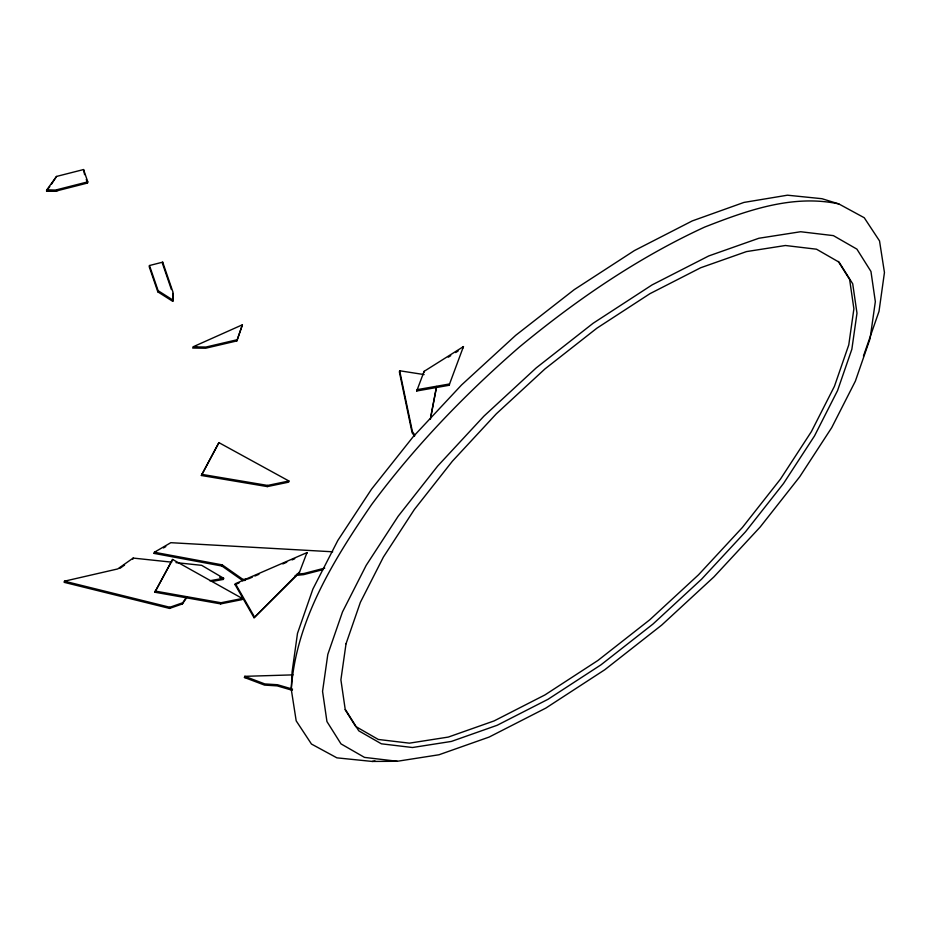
<?xml version="1.0" encoding="UTF-8"?>
<svg xmlns="http://www.w3.org/2000/svg" width="931" height="931" viewBox="0 0 931 931"><rect width="100%" height="100%" fill="white"/><g stroke="black" fill="none" stroke-linecap="round" stroke-linejoin="round"><path stroke-width="1.4" d="M397.258 761.279L364.498 757.392L340.99 743.881L326.944 721.56L322.557 691.361L327.817 654.377L342.503 611.911L366.174 565.373L398.165 516.251L437.686 466.035L483.957 416.122L536.163 367.943L593.105 323.278L652.096 284.898L708.724 255.955L758.881 238.255L800.637 231.738L833.385 235.624L856.904 249.136L870.951 271.456L875.338 301.656L870.078 338.64L855.38 381.105L831.709 427.643L799.729 476.765L760.208 526.981L713.937 576.894L661.72 625.073L604.789 669.738L545.787 708.119L489.171 737.049L439.001 754.762L397.258 761.279L372.214 761.442L336.894 757.846L311.466 744.044L296.186 720.85L291.263 689.266L292.101 671.868L297.489 633.383L312.897 589.055L337.848 540.422L371.574 489.112L413.143 436.767L461.543 384.98L515.716 335.311L574.229 289.646L634.43 250.567L692.268 220.915L743.95 202.423L787.475 195.196L821.98 198.71L838.819 203.924L864.247 217.738L879.527 240.92L884.45 272.515L879.015 311.35L863.456 356.084M291.263 689.266C295.93 620.477 333.624 560.02 371.609 504.579C414.656 446.566 464.837 394.337 519.37 347.054C576.219 300.015 637.432 258.05 704.604 227.106C747.058 210.464 792.688 194.067 838.819 203.924M430.622 417.565L436.546 386.458M430.378 419.241L436.569 386.714M196.592 346.309L192.694 348.043L205.693 348.229L236.858 340.921L242.397 324.791L192.973 346.867L205.96 347.042L237.137 339.745M242.397 324.791L236.858 340.921M46.829 189.796L46.55 190.971L55.197 191.274L87.491 183.046L87.782 181.859L83.557 169.558L56.523 176.436L46.829 189.796L55.476 190.087L87.782 181.859M56.523 176.436L51.403 184.303M83.557 169.558L84.605 174.632M149.484 265.521L149.204 266.697L157.839 291.869L172.782 301.365L173.015 292.229L162.692 262.158L149.484 265.521L158.119 290.693L157.839 291.869M162.692 262.158L162.413 263.333L171.374 289.46M201.364 475.485L218.913 442.632L288.924 481.001L288.633 482.165L267.313 486.599L201.364 475.485L218.913 442.632M267.313 486.599L267.604 485.435L288.924 481.001M171.7 562.161L133.156 558.076L117.737 568.934L64.448 581.188L64.158 582.341L169.57 608.42L182.406 603.928L187.119 597.027M132.865 559.228L133.156 558.076M245.551 580.327L242.712 580.607L221.939 566.025L154.092 553.41L154.383 552.258L170.804 542.692L332.693 551.792M169.57 608.42L169.849 607.268L182.697 602.776L186.619 597.027M182.406 603.928L182.697 602.776M221.939 566.025L222.23 564.873L154.383 552.258M212.303 581.41L223.347 579.419L223.638 578.267L201.678 565.338L175.982 562.615M242.712 580.607L243.003 579.454L222.23 564.873M292.253 690.29L277.182 685.879L264.52 685.1L244.457 677.5L244.748 676.337L292.986 674.87M424.094 374.576L399.667 370.759L399.376 371.923L412.096 432.729L414.551 436.197M154.849 592.221L172.596 559.461L242.328 598.482L242.002 599.622L220.682 603.893L154.849 592.221L172.596 559.461M220.682 603.893L221.008 602.741L242.328 598.482M416.727 390.985L417.135 389.658L449.498 383.979L449.079 385.294L416.727 390.985L424.129 371.341L463.44 346.6L463.033 347.926M423.721 372.656L424.129 371.341M306.974 552.607L299.2 572.996L254.058 617.753L235.089 584.645L235.403 583.679L306.974 552.607L306.66 553.573M254.058 617.753L299.514 572.03L299.2 572.996M449.079 385.294L463.44 346.6M49.785 186.526L46.55 190.971L57.978 190.564M119.82 568.41L124.568 565.07M448.288 357.201L450.744 355.654M455.666 352.558L458.122 351.022M154.092 553.41L156.443 552.048M163.472 547.94L165.823 546.578M235.089 584.645L239.058 582.922M248.344 578.896L252.313 577.162M254.966 576.021L258.946 574.287M282.803 563.93L286.771 562.208M292.078 559.903L294.731 558.751M324.744 568.096L303.948 573.496L296.861 574.194M323.069 569.609L303.657 574.648L295.15 575.486M209.836 580.746L223.638 578.267M372.214 761.442L375.03 760.976M243.003 579.454L247.25 579.035M244.457 677.5L247.297 677.419M201.655 474.333L267.604 485.435M155.174 591.08L221.008 602.741M64.448 581.188L169.849 607.268M292.543 689.126L277.473 684.727L264.811 683.936L244.748 676.337M219.693 577.267L223.347 579.419M158.119 290.693L173.061 300.178M414.842 435.033L412.386 431.565L399.667 370.759M838.284 261.436L849.619 279.451L853.89 308.836L848.769 344.889L834.444 386.295L811.413 431.577L780.434 479.151L742.438 527.423L698.506 574.811L649.826 619.743L597.877 660.486L544.914 694.945L494.093 720.92L448.311 737.073L409.384 743.159L378.289 739.458L355.689 726.471L345.11 709.655M235.403 583.679L254.372 616.776M86.28 179.485L87.491 183.046M172.735 293.416L172.782 301.365M346.029 643.775L340.897 679.816L345.18 709.201L358.772 730.823L381.384 743.811L412.48 747.512L451.407 741.425L497.177 725.272L548.01 699.297L600.961 664.839L652.922 624.096L701.602 579.163L745.522 531.776L783.518 483.503L814.509 435.929L837.528 390.648L851.853 349.241L856.986 313.2L852.715 283.815L839.11 262.193L816.51 249.205L785.403 245.505L746.487 251.591L700.706 267.744L649.885 293.719L596.922 328.166L544.972 368.92L496.293 413.853L452.361 461.229L414.365 509.501L383.386 557.087L360.355 602.369L346.029 643.775"/></g></svg>
